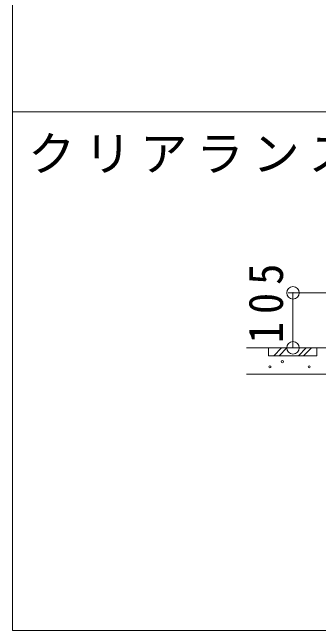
# Model space of a CAD drawing. Units: millimetres at full size; details may follow other scales. Extents: x -11530 to -200, y -4651 to 3587.
# Drawn here: x -4250 to -3665, y -3253 to -2073 of the extents above; entities that cross this region are included whole.
import ezdxf

# ---------------------------------------------------------------- set-up
doc = ezdxf.new("R2010")
doc.units = ezdxf.units.MM
doc.header["$LTSCALE"] = 30
doc.header["$PDMODE"] = 32
doc.header["$PDSIZE"] = 24
for name, color, linetype, lineweight in [('5-0_HASEN8', 6, 'Continuous', 5), ('5-4_HOJYO-D', 7, 'Continuous', 9), ('F-5_F-5ﾚｲﾔ', 7, 'Continuous', 9)]:
    doc.layers.add(name, color=color, linetype=linetype, lineweight=lineweight)
doc.styles.add('ＭＳ ゴシック', font='')
doc.styles.get('ＭＳ ゴシック').set_extended_font_data('MS Gothic')

msp = doc.modelspace()

# ---------------------------------------------------------------- linework, layer by layer
at = {"layer": '5-0_HASEN8'}
for p, q in [((-3802.7, -2713.33), (-3061.09, -2713.33)), ((-3141.06, -2763.33), (-3802.7, -2763.33))]:
    msp.add_line(p, q, dxfattribs=at)
at = {"layer": '5-0_HASEN8', "color": 7, "lineweight": 9}
for p, q in [((-3760.55, -2728.33), (-3760.55, -2713.33)), ((-3750.55, -2728.33), (-3735.55, -2713.33)), ((-3740.55, -2728.33), (-3725.55, -2713.33)), ((-3703.55, -2728.33), (-3688.55, -2713.33)), ((-3693.55, -2728.33), (-3678.55, -2713.33)), ((-3668.55, -2728.33), (-3668.55, -2713.33)), ((-3760.55, -2728.33), (-3668.55, -2728.33))]:
    msp.add_line(p, q, dxfattribs=at)
at = {"layer": '5-0_HASEN8'}
for centre in [(-3734.23, -2739.77), (-3757.91, -2749.63), (-3683.08, -2749.63)]:
    msp.add_circle(centre, 2, dxfattribs=at)
at = {"layer": '5-4_HOJYO-D'}
for p, q in [((-3722.97, -2608.32), (-3567.78, -2608.32)), ((-3713.97, -2608.32), (-3713.97, -2713.33))]:
    msp.add_line(p, q, dxfattribs=at)
for p in [(-3713.97, -2608.32), (-3713.97, -2713.33)]:
    msp.add_point(p, dxfattribs=at)
at = {"layer": 'F-5_F-5ﾚｲﾔ'}
msp.add_line((-4249.61, -2263.16), (-199.61, -2263.16), dxfattribs=at)
msp.add_lwpolyline([(-4249.61, -133.16), (-4249.61, -3253.16), (-199.61, -3253.16)], dxfattribs=at)

# ---------------------------------------------------------------- texts
at = {"layer": '5-4_HOJYO-D', "insert": (-3731.97, -2704.59), "char_height": 65.98, "attachment_point": 7, "rotation": 90, "style": 'ＭＳ ゴシック'}
msp.add_mtext('\\T1.38;\\W0.9;105', dxfattribs=at)
at = {"layer": 'F-5_F-5ﾚｲﾔ', "insert": (-4219.61, -2383.16), "char_height": 65.98, "attachment_point": 7, "style": 'ＭＳ ゴシック'}
msp.add_mtext('\\T1.19;クリアランスがＸ方向に600mm縮まった時', dxfattribs=at)

doc.saveas('drawing.dxf')
